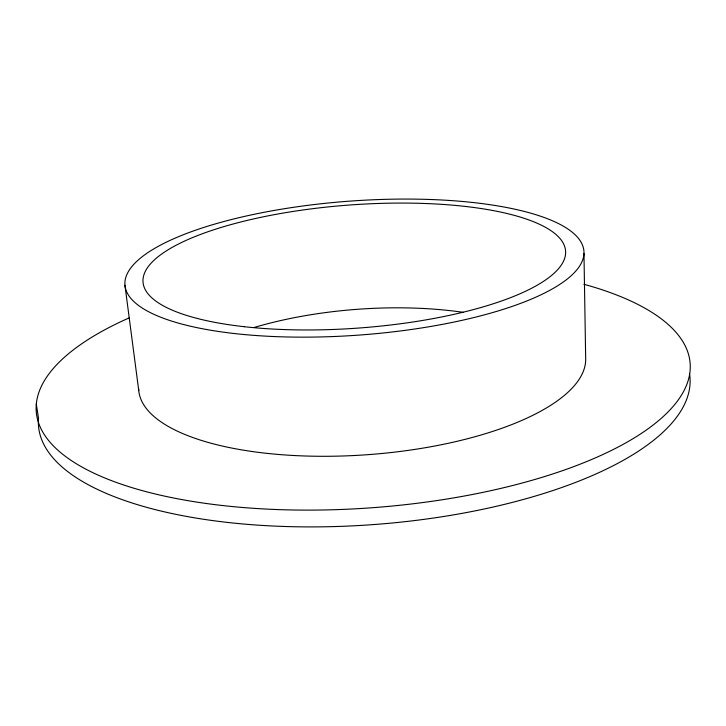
<?xml version="1.0" encoding="UTF-8"?>
<svg xmlns="http://www.w3.org/2000/svg" width="726" height="726" viewBox="0 0 726 726"><rect width="100%" height="100%" fill="white"/><g stroke="black" fill="none" stroke-linecap="round" stroke-linejoin="round"><path stroke-width="1.09" d="M36.3 404.191L38.514 418.23A326.636 123.257 -4.2 0 0 368.645 524.925A326.636 123.257 -4.2 0 0 689.555 373.917M124.945 285.291L138.766 390.652M583.967 253.492A230.124 67.137 -4.2 0 1 237.284 333.851A230.124 67.137 -4.2 0 1 242.03 216.974A230.124 67.137 -4.2 0 1 583.967 253.492L585.7 360.141A224.071 81.366 -4.2 0 1 361.938 455.075A224.071 81.366 -4.2 0 1 138.63 388.455M254.209 327.471A205.549 76.448 -4.2 0 1 463.342 312.352M583.967 284.293A327.834 120.589 -4.2 0 1 602.035 454.903A327.834 120.589 -4.2 0 1 137.078 489.161A327.834 120.589 -4.2 0 1 129.419 317.779M244.235 326.7A211.838 61.683 -4.2 0 0 565.563 253.837A211.838 61.683 -4.2 0 0 253.129 219.025A211.838 61.683 -4.2 0 0 244.235 326.7"/></g></svg>
